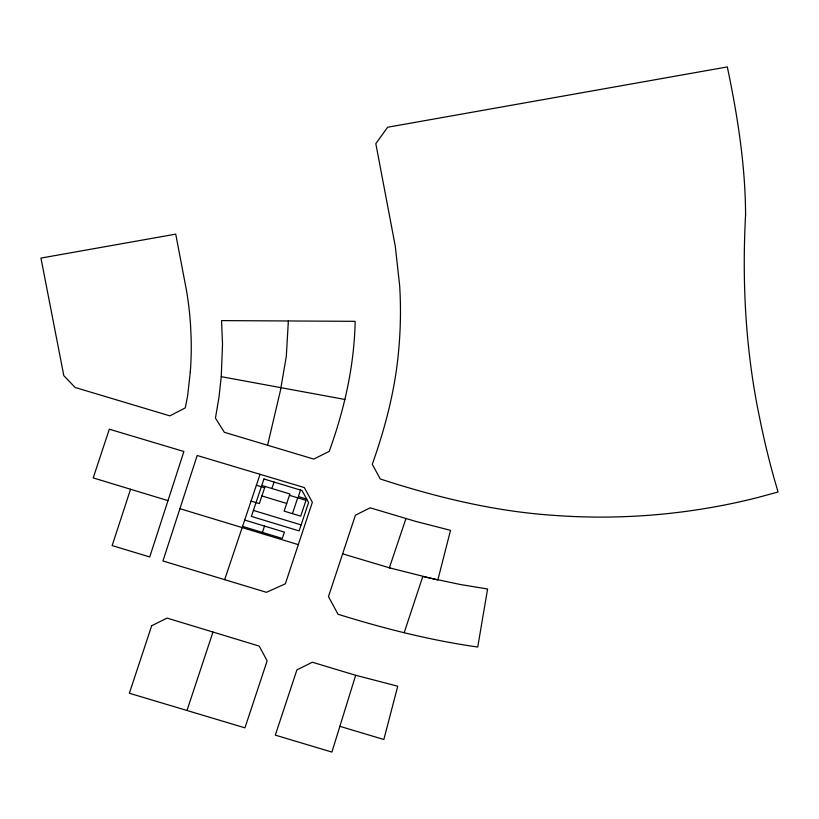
<?xml version="1.0" encoding="UTF-8"?>
<svg xmlns="http://www.w3.org/2000/svg" width="819" height="819" viewBox="0 0 819 819"><rect width="100%" height="100%" fill="white"/><g stroke="black" fill="none" stroke-linecap="round" stroke-linejoin="round"><path stroke-width="1.23" d="M221.243 376.668L222.522 344.205L221.54 320.598L355.149 321.335C354.279 365.817 344.338 409.684 329.207 451.392L313.759 459.08L224.365 432.309L215.438 418.099L219.011 397.133L221.243 376.668L344.912 399.467M267.578 445.239L280.436 390.52L286.302 356.367L288.36 320.976M355.681 675.276L331.9 752.077L275.307 735.124L296.918 669.881L312.336 662.233L355.681 675.276L397.737 686.22L383.845 739.496L339.885 726.33M167.997 500.634L183.896 451.504L109.326 429.197L93.212 477.907L167.997 500.634L149.723 556.961L112.142 545.577L130.559 489.26M298.311 544.645L285.36 583.814L266.451 592.321L162.94 560.974L197.184 455.487L304.34 487.571L312.346 502.272L298.311 544.645L179.914 508.671M404.166 632.729L422.778 576.545L460.309 584.5L487.581 589.004L477.743 647.02C430.282 640.345 383.742 628.439 338.022 614.26L328.47 596.601L355.415 515.202L370.157 507.821L415.694 521.386L450.522 530.333L437.827 580.016L389.363 567.802L405.968 518.509M186.988 710.503L212.971 632.043M224.662 579.657L260.043 474.324M265.09 486.445L259.326 503.593L251.054 501.074M271.877 488.513L274.048 482.043M262.408 532.411L264.537 526.085M292.424 513.646L297.727 497.829M300.522 490.09L298.351 496.549L306.685 499.088M390.049 567.997L342.629 553.839M261.783 485.442L289.906 493.98L284.142 511.128L300.696 516.154L305.999 500.348L289.455 495.321M256.367 485.268L264.639 487.776M261.896 495.935L286.722 503.47M253.388 510.411L301.105 524.907M244.676 520.055L284.388 532.115L282.268 538.441L242.557 526.382M745.577 214.783C741.963 282.401 745.566 350.399 759.418 416.84A903.214 862.356 -1.7 0 0 774.129 478.439L778.05 492.014L757.923 497.481A583.681 557.278 -1.7 0 1 727.477 504.422C683.2 513.37 637.991 517.608 592.823 517.055A624.487 596.232 -1.7 0 1 551.207 515.171C492.874 511.025 435.759 497.031 380.282 478.982L372.276 464.291C385.165 428.02 394.973 390.489 398.505 352.078A462.336 441.421 -1.7 0 0 399.672 285.811L395.29 246.232L375.819 143.663L387.643 127.242L727.323 66.923C737.499 115.581 745.372 164.967 745.577 214.783M190.274 372.123L187.623 395.894L185.268 407.913L169.871 415.857L75.133 387.479L63.81 375.645L40.95 258.077L175.727 234.142L186.179 288.79A370.577 353.818 -1.7 0 1 190.51 324.385L191.073 336.312A346.12 330.456 -1.7 0 1 190.274 372.123M151.689 625.736L129.361 693.243L244.953 727.845L267.148 660.81L259.183 646.078L167.066 618.089L151.689 625.736M263.953 478.972L251.382 516.41L299.089 530.907L308.599 502.59L302.037 490.55L263.953 478.972"/></g></svg>
